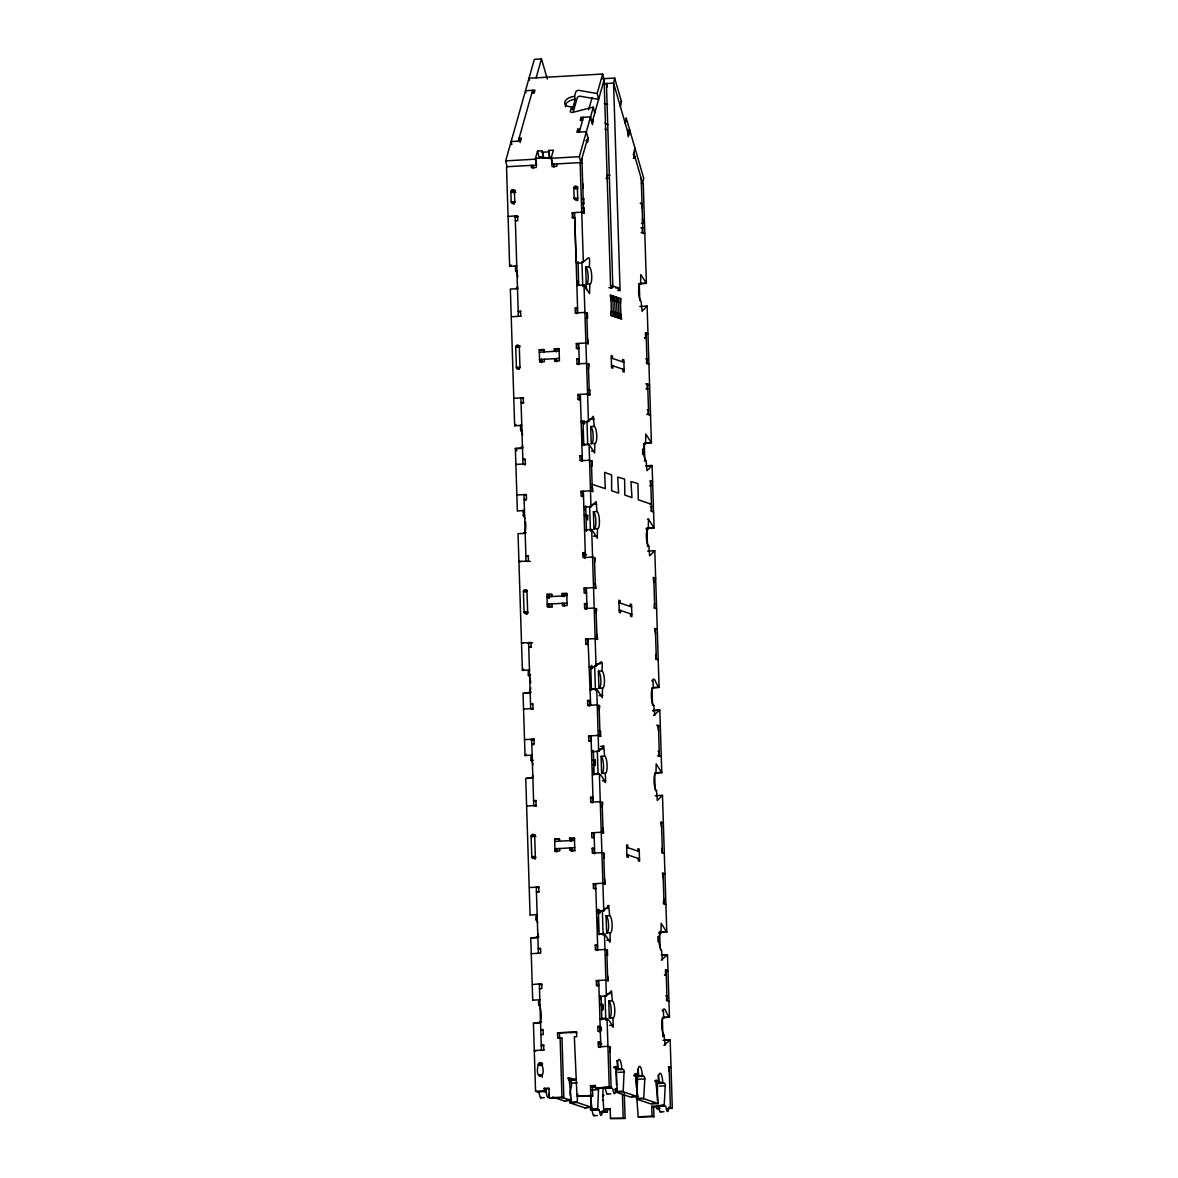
<?xml version="1.0" encoding="UTF-8"?>
<svg xmlns="http://www.w3.org/2000/svg" width="1178" height="1178" viewBox="0 0 1178 1178"><rect width="100%" height="100%" fill="white"/><g stroke="black" fill="none" stroke-linecap="round" stroke-linejoin="round"><path stroke-width="1.5" d="M633.735 1075.558L637.136 1076.736L637.651 1078.4L636.562 1099.103L651.198 1104.022L658.325 1103.624L655.881 1082.184L656.323 1080.388L658.34 1081.021A8.614 2.179 86.7 0 1 660.269 1073.217A8.614 2.179 86.7 0 1 662.758 1082.508L664.76 1083.23L665.275 1084.894L664.186 1105.582L665.717 1106.216L666.174 1107.865A4.918 1.237 86.7 0 0 667.455 1111.531A4.918 1.237 86.7 0 0 668.544 1108.675L669.089 1107.246L672.314 1108.321L670.164 1039.953L663.936 1045.239M577.662 1093.847L577.176 1102.49L591.812 1107.408L590.561 1096.556M598.601 1087.809L597.673 1109.381L599.19 1110L599.867 1113.019A4.918 1.237 86.7 0 0 601.899 1113.696L602.385 1111.075L603.902 1111.487L602.768 1094.966L604.019 1095.393M616.271 1088.325L616.065 1092.197L630.701 1097.13L637.828 1096.718L635.384 1075.278L635.826 1073.497L637.843 1074.13A8.614 2.179 86.7 0 1 639.772 1066.311A8.614 2.179 86.7 0 1 642.26 1075.617L644.263 1076.339L644.837 1078.459L643.689 1098.691L658.325 1103.624M650.271 504.331L651.463 504.272L638.299 499.766L637.946 483.584L630.981 481.537L631.953 497.631L624.811 494.996L624.62 479.093L617.655 477.061L618.627 493.14L611.647 490.799L611.603 475.014L604.623 472.363L605.301 488.649L592.136 484.305M570.24 1099.015L570.049 1102.888L584.686 1107.821L591.812 1107.408M570.432 1095.834C568.503 1091.741 575.085 1081.581 568.606 1079.814A8.614 2.179 86.7 0 0 568.518 1078.253M591.385 1095.378L590.546 1109.794L592.063 1110.412L592.74 1113.416A4.918 1.237 86.7 0 0 594.522 1115.08M616.477 1084.938L616.639 1069.845L622.455 1069.418M621.763 1068.711A8.614 2.179 86.7 0 0 619.275 1059.405A8.614 2.179 86.7 0 0 617.346 1067.224L613.782 1067.43L618.2 1068.917L621.763 1068.711L624.119 1070.213L623.191 1091.785L637.828 1096.718M657.353 1100.532L657.515 1083.554L663.464 1083.215M542.572 1063.366A1.841 1.782 -71.4 0 0 540.187 1065.221L538.287 1064.573L541.865 1064.382C547.24 1079.814 533.928 1080.756 538.287 1064.573A1.841 1.782 -71.4 0 1 540.01 1062.644A1.841 1.782 -71.4 0 1 541.851 1064.382L542.498 1064.588M603.18 1088.487L602.635 1096.821M602.091 78.779L614.651 78.057L613.561 83.093L620.084 290.716L617.64 290.362M620.379 106.624L621.483 101.602L614.651 78.057M625.209 123.292L626.313 118.256A2.459 1.767 12.2 0 0 625.651 118.374M627.594 131.509L628.272 136.766L629.729 130.066L627.948 130.169M629.008 133.423L628.64 135.102L613.561 83.093L604.579 83.609M633.337 158.382L634.515 158.308L633.484 154.716L634.942 148.016L634.574 149.694M634.515 158.308L634.883 156.63L633.69 156.703M633.484 154.716L633.838 153.037L642.643 183.385L643.733 178.364L626.313 118.256M507.114 166.761L505.686 160.885L534.356 59.312L541.482 58.9L547.299 78.985M518.261 141.154L532.618 90.323L533.089 92.282M536.137 77.822L541.482 58.9M516.818 265.919L509.647 266.316L506.511 166.731L536.697 165.082L535.254 159.192L537.551 151.064L542.307 150.799L543.323 158.147L549.655 157.793L548.639 150.431L553.395 150.151L551.098 158.294L552.526 164.169L580.769 162.564L587.822 137.546M543.323 158.147L543.029 153.729M549.655 157.793L548.639 150.431M573.274 111.807L577.22 97.818A2.459 1.399 -13.7 0 1 580.018 96.198L597.953 99.276A2.459 1.414 -13.8 0 0 598.615 99.305L597.187 93.415A2.459 1.414 -13.8 0 1 596.51 93.401L578.575 90.323A2.459 1.399 -13.7 0 0 575.792 91.943L574.54 96.375A8.614 4.918 -13.7 0 0 564.763 102.03A8.614 4.918 -13.7 0 0 571.61 106.727L570.358 111.159A2.459 1.399 -13.7 0 0 572.317 112.514L592.608 107.257A2.459 1.399 -13.7 0 1 593.3 107.154L594.743 113.029M574.54 96.375L575.247 99.32L572.331 109.672L571.61 106.727M580.091 129.124L577.721 129.256L576.881 132.216L586.379 131.671L588.308 139.519L587.469 142.464L586.983 140.506L585.805 140.58M592.828 119.803L592.475 124.721L590.561 116.887L581.063 117.432L580.224 120.377L582.595 120.244M579.252 132.083L583.434 117.285M588.647 109.804L592.078 97.656M589.515 120.583L590.561 116.887M580.769 162.564L579.326 156.689L593.3 107.154M597.187 93.415L602.665 74.023L529.01 78.234L529.496 80.192M592.004 122.762L604.093 79.898L602.665 74.023M511.031 264.976L509.735 266.316M516.038 424.433L514.698 425.773L521.869 425.376M582.565 420.634L581.166 421.974L588.47 421.533L593.329 416.349L594.272 426.348A8.614 2.179 86.7 0 1 596.745 435.654A8.614 2.179 86.7 0 1 594.816 443.473L594.596 453.044L589.059 444.297L581.888 444.68L588.013 444.504M589.059 444.297L590.973 506.746L596.127 501.592L596.951 511.517A8.614 2.179 86.7 0 1 599.425 520.823A8.614 2.179 86.7 0 1 597.496 528.642L597.275 538.213L591.783 529.511L584.744 530.026M652.7 527.891L646.766 528.23L654.084 527.98L652.111 465.516L646.958 470.655L646.133 460.745A8.614 2.179 86.7 0 1 643.659 451.439A8.614 2.179 86.7 0 1 645.603 443.62L645.809 434.049L651.405 442.81L647.105 306.059L642.069 311.286L641.126 301.288A8.614 2.179 86.7 0 1 638.653 291.982A8.614 2.179 86.7 0 1 640.582 284.163L640.803 274.592L646.383 283.353L643.262 183.783L641.377 183.135M523.739 669.06L522.384 670.415L529.644 669.958M526.404 754.244L525.02 755.569L523.047 693.106L530.365 692.87L524.431 693.209M592.932 750.445L591.577 751.785L598.792 751.358L603.696 746.145L604.638 756.143A8.614 2.179 86.7 0 1 607.112 765.45A8.614 2.179 86.7 0 1 605.183 773.269C606.655 796.681 604.343 767.761 593.624 774.579M653.569 715.444L659.798 710.143L661.771 772.606L655.822 772.945M597.938 909.902L596.598 911.242L603.813 910.815L608.717 905.602L609.644 915.6A8.614 2.179 86.7 0 1 612.133 924.907A8.614 2.179 86.7 0 1 610.189 932.726L609.983 942.297L604.476 933.594L606.346 995.999L611.5 990.86L612.324 1000.77A8.614 2.179 86.7 0 1 614.798 1010.076A8.614 2.179 86.7 0 1 612.869 1017.895C614.342 1041.308 612.03 1012.388 601.31 1019.206M661.27 960.07L667.484 954.784L669.457 1017.247L662.331 1017.645M576.292 262.503C585.746 266.905 590.944 246.924 589.265 266.891A8.614 2.179 86.7 0 1 591.739 276.197A8.614 2.179 86.7 0 1 589.795 284.016L589.589 293.587L583.994 284.826L588.47 421.533M524.46 510.545L517.51 510.899M589.029 666.557C598.66 670.871 603.548 651.051 601.958 670.974A8.614 2.179 86.7 0 1 604.447 680.28A8.614 2.179 86.7 0 1 602.503 688.099L602.297 697.67L596.745 688.924L598.66 751.373M532.279 755.157L525.02 755.569M537.33 914.584L530.203 914.982M532.839 1000.196L540.01 999.754M599.396 996.367L606.346 995.999M583.979 507.144L591.15 506.702M651.964 687.849L659.091 687.437L654.791 550.7L649.638 555.839L648.813 545.915A8.614 2.179 86.7 0 1 646.339 536.608A8.614 2.179 86.7 0 1 648.268 528.789L648.489 519.218L654.084 527.98M517.378 510.957L515.36 448.479L522.679 448.244M659.562 932.416L666.777 932.063L662.478 795.327L657.324 800.466L656.499 790.541A8.614 2.179 86.7 0 1 654.026 781.235A8.614 2.179 86.7 0 1 655.969 773.416L656.175 763.859L661.771 772.606M530.071 915.041L525.727 778.29L533.045 778.04L527.096 778.378M549.493 1093.169L548.948 1094.598A4.918 1.237 86.7 0 1 547.858 1097.454A4.918 1.237 86.7 0 1 546.563 1093.802L546.106 1092.139L544.589 1091.52M583.331 262.12L580.15 162.535L582.05 163.168M522.384 670.415L518.04 533.649L525.359 533.413M596.024 666.203L591.695 529.452M603.769 910.83L599.381 774.079L592.431 774.653M531.779 93.268L534.149 93.136L534.989 90.176L525.491 90.721L525.962 92.679M592.122 121.835L593.314 121.761M541.895 152.271L548.226 151.903M543.75 156.674L538.994 156.939L537.551 151.064M505.686 160.885L535.254 159.192M548.374 158.441L579.326 156.689M609.968 175.227L606.803 175.404L607.318 177.201M605.948 178.511L609.468 178.305M514.433 191.528L510.869 191.719L511.812 192.043M511.561 192.426L512.283 192.205M513.387 192.574L515.773 192.441M577.529 188.907L573.819 188.127L577.853 188.082M577.853 199.111L574.142 198.316L577.706 198.125L577.382 187.817A1.841 1.782 -71.4 0 0 575.541 186.08A1.841 1.782 -71.4 0 0 573.819 188.024L574.142 198.316A1.841 1.782 -71.4 0 0 575.968 199.951A1.841 1.782 -71.4 0 0 577.691 198.007M581.961 198.626L583.787 198.758L583.935 203.661L582.757 203.72M582.595 198.832L583.787 198.758M582.123 203.514L583.935 203.661M640.184 203.293L641.995 203.441L640.817 203.499M582.256 208.005L584.082 208.138L584.229 213.041L583.051 213.1M582.889 208.212L584.082 208.138M508.071 216.384L517.569 215.854L517.716 220.742L515.346 220.875M572.213 212.732L574.098 213.365L574.26 218.254L572.361 217.621L572.213 212.732L581.711 212.187L584.229 213.041M514.712 216.752L517.878 216.575M514.757 217.002L517.716 216.84L515.198 215.986L518.349 316.219M572.361 217.621L574.731 217.488L577.735 312.833M641.436 223.481L642.628 223.408L642.481 218.519M640.95 227.752L642.761 227.899L641.583 227.958M641.097 232.64L644.822 233.435L643.394 233.509M515.449 265.58L515.625 271.087L517.407 270.984M586.408 289.788L585.702 267.097L589.265 266.891M517.937 288.109L516.155 288.212A8.614 2.179 86.7 0 0 517.643 286.239M589.795 284.016L586.232 284.222A8.614 2.179 86.7 0 0 588.175 276.403A8.614 2.179 86.7 0 0 585.702 267.097M514.653 425.773L510.354 289.022L517.672 288.787M584.185 284.988L577.058 285.385M640.272 283.53L646.207 283.191M646.383 283.353L639.124 283.662M610.616 285.577L618.744 287.844L618.818 290.289M638.8 284.266L640.582 284.163M608.835 287.638L611.883 287.962L611.809 285.518M610.69 288.021L611.883 287.962M615.77 288.021L618.744 287.844M520.882 311.301L518.187 311.331L520.087 311.964M575.203 308.076L577.102 308.71L577.249 313.598L575.365 312.965L575.203 308.076L577.573 307.929M639.801 306.516L647.105 306.059M521.029 316.19L511.591 316.749M575.365 312.965L584.862 312.42L587.395 313.274L587.542 318.163L586.364 318.237M586.202 313.348L587.395 313.274M585.731 318.016L587.542 318.163M644.41 337.777L646.236 337.924L645.043 337.983M576.322 343.549L578.207 344.182L578.369 349.071L576.469 348.438L576.322 343.549L585.834 343.004L588.352 343.858L587.572 338.749M544.31 359.261L544.383 361.705L539.627 361.97L539.244 349.748L544 349.468L544.074 351.913M554.367 351.324L554.293 348.879L559.049 348.614L559.432 360.851L554.676 361.116L554.602 358.672L556.487 359.305L556.576 361.749L554.676 361.116M544.31 350.205L539.244 349.748M554.293 348.879L559.359 349.336M576.469 348.438L578.854 348.305M539.318 352.193L559.108 351.059M559.344 358.406L539.539 359.526L542.071 360.38M576.808 359.04L578.692 359.673L578.854 364.562L576.955 363.928L576.808 359.04L579.178 358.907M645.691 358.775L646.884 358.716L646.413 363.398L648.931 364.252M517.171 347.481L515.743 347.009L519.307 346.803L519.954 367.183L516.391 367.389L515.743 346.995A1.841 1.782 -71.4 0 1 517.466 345.066A1.841 1.782 -71.4 0 1 519.307 346.803L519.94 347.009M576.955 363.928L586.467 363.384L589 364.238L588.514 368.92M587.807 364.311L589 364.238M645.853 383.851L649.579 384.632L648.15 384.705M587.984 389.785L589.795 389.918L589.957 394.821L588.764 394.88M588.617 389.992L589.795 389.918M646.015 388.74L647.826 388.887L646.648 388.946M523.592 397.737L514.153 398.297M577.927 394.512L579.812 395.145L579.974 400.034L578.074 399.401L577.927 394.512L587.424 393.967L589.957 394.821M523.754 402.626L521.059 402.655L522.958 403.288M578.074 399.401L580.445 399.268M647.296 409.753L648.489 409.679L648.003 414.361L650.536 415.216M646.825 414.42L648.003 414.361M589.294 419.28L594.051 419M582.285 423.255L584.965 423.226M520.455 425.037L520.632 430.544L522.414 430.441M594.816 443.473L591.253 443.664L590.708 426.554L594.272 426.348M522.944 447.566L521.162 447.669A8.614 2.179 86.7 0 0 522.649 445.682M515.463 448.538L521.486 448.303M645.279 442.987L650.035 442.707M644.278 443.222L651.405 442.81M643.821 443.723L645.603 443.62M591.474 451.012L593.859 450.879M590.369 465.825L592.195 465.958L592.033 461.069L589.501 460.215L580.003 460.76L579.856 455.871L582.226 455.739M515.861 464.426L525.359 463.882L525.211 458.993L522.841 459.125L524.725 459.759M590.855 461.143L592.033 461.069M644.351 460.848L646.133 460.745M646.177 465.855L652.111 465.516M646 465.899L651.935 465.56M649.682 485.778L650.874 485.719L650.094 480.609L652.627 481.463M516.818 494.996L526.33 494.465L526.478 499.354L524.107 499.487L525.992 500.12M583.493 496.1L581.122 496.232L580.96 491.344L590.472 490.799L592.99 491.653L592.21 486.543M591.974 504.449L596.716 504.184M650.344 506.584L651.522 506.511L651.051 511.193L653.584 512.047M523.135 510.221L523.312 515.714L524.49 515.655M597.496 528.642L593.933 528.848L593.388 511.723L596.951 511.517M584.376 515.242L587.542 515.066L587.704 519.954M584.686 515.979L587.851 515.787M647.414 519.292L648.592 519.218M526.227 532.706L523.842 532.839A8.614 2.179 86.7 0 0 525.506 521.692M645.897 528.922L648.268 528.789M593.565 536.211L596.539 536.049M647.62 545.988L648.813 545.915M528.569 555.928L525.874 555.957L527.773 556.59M594.596 562.583L595.081 557.901L592.549 557.047L583.051 557.592L582.889 552.703L585.275 552.57M582.933 554.794L586.615 554.617M647.664 551.098L654.791 550.7M530.306 561.346L518.909 561.258L520.794 561.891M523.43 591.636L526.993 591.43L527.641 611.809A1.841 1.782 -71.4 0 1 525.903 613.753A1.841 1.782 -71.4 0 1 524.063 612.015L523.43 591.636A1.841 1.782 -71.4 0 1 525.152 589.692A1.841 1.782 -71.4 0 1 526.993 591.43M586.541 592.932L584.155 593.064L584.008 588.175L593.521 587.631L596.039 588.485L595.258 583.375M552.379 607.068L547.314 606.611L546.931 594.375L551.687 594.095L551.76 596.554M561.98 593.521L563.879 594.154L563.953 596.598L562.053 595.965L561.98 593.521L566.736 593.241L567.119 605.477L562.362 605.742L562.289 603.298L564.174 603.931L564.262 606.375M546.931 594.375L551.996 594.831M563.879 594.154L567.045 593.977M566.795 595.685L547.004 596.819L549.522 597.673M567.03 603.033L547.225 604.167L549.758 605.006M584.494 603.666L586.394 604.299L586.541 609.203L584.641 608.555L584.494 603.666L586.865 603.534M547.314 606.611L552.07 606.331L551.996 603.887M527.641 611.809L524.077 612.015L525.962 612.648A1.841 1.782 -71.4 0 0 527.14 614.298M584.641 608.555L594.154 608.025L596.686 608.864L596.201 613.547M524.814 612.972L528.377 612.766M532.544 642.79L521.471 642.79L522.988 643.306M585.613 639.139L587.498 639.772L587.66 644.66L585.76 644.027L585.613 639.139L595.111 638.594L597.644 639.448L596.863 634.338M528.112 643.159L531.278 642.982M527.567 643.453L531.131 643.247L528.598 642.393L530.674 708.641L533.207 709.495M528.745 647.282L531.44 647.252M585.76 644.027L588.131 643.895M596.083 663.95L600.544 663.7M528.2 671.504L528.318 675.171L530.689 675.038M602.503 688.099L598.939 688.305L598.395 671.18L601.958 670.974M651.861 680.972C655.071 675.568 654.835 682.99 659.091 687.437M531.234 692.163L528.848 692.296A8.614 2.179 86.7 0 0 530.733 687.702M596.701 688.909L589.751 689.483M590.944 689.41L596.878 689.071M652.965 687.613L658.9 687.275M652.097 688.32L653.289 688.246L653.054 680.913M599.16 695.638L602.724 695.432M587.542 700.498L589.427 701.131L589.589 706.034L587.689 705.386L587.542 700.498L589.913 700.365M523.547 709.053L533.045 708.508L532.898 703.619L530.527 703.752L532.412 704.385M587.689 705.386L597.202 704.856L599.72 705.696L599.249 710.378M652.641 705.445L653.819 705.372L654.762 715.37M652.671 710.555L659.798 710.143M652.494 710.599L658.443 710.26M656.588 725.309L660.313 726.09M598.718 731.244L600.53 731.391L600.692 736.279L599.499 736.353M599.337 731.45L600.53 731.391M524.505 739.637L534.017 739.092M588.647 735.97L590.546 736.603L590.693 741.492L588.809 740.859L588.647 735.97L598.159 735.425L600.692 736.279M531.16 739.99L534.326 739.813M531.204 740.24L534.164 740.078L531.646 739.224L533.722 805.472L536.255 806.326M588.809 740.859L591.179 740.726M600.736 746.322L603.696 746.145M599.661 749.075L603.224 748.869M658.031 751.211L659.224 751.137L658.738 755.82L661.27 756.674M530.88 756.674L530.998 760.355L533.369 760.208M605.183 773.269L601.619 773.475L601.074 756.35L604.638 756.143M657.545 755.893L658.738 755.82M593.005 764.728L595.391 764.581L595.229 759.692M532.721 777.406L531.528 777.48A8.614 2.179 86.7 0 0 533.016 775.492M655.645 772.783L661.58 772.444M654.777 773.49L655.969 773.416M602.444 780.778L605.404 780.616M655.307 790.615L656.499 790.541M536.255 800.554L533.56 800.584L535.46 801.217M590.576 797.329L592.475 797.962L592.622 802.866L590.738 802.218L590.576 797.329L592.961 797.197M655.174 795.768L662.478 795.327M536.402 805.443L526.964 806.017M590.738 802.218L600.25 801.688L602.768 802.527L602.297 807.21M594.227 837.558L591.842 837.691L591.695 832.802L601.207 832.257L603.725 833.111L602.945 828.001M556.796 848.381L556.899 851.871L555 851.238L554.617 839.001L559.373 838.736L559.447 841.18M569.666 838.147L571.566 838.78L571.639 841.225L569.74 840.591L569.666 838.147L574.422 837.867L574.805 850.104L570.049 850.369L569.975 847.924L571.875 848.572L571.948 851.017L575.114 850.825M559.683 839.458L554.617 839.001M571.566 838.78L574.731 838.603M554.691 841.445L574.481 840.326M574.717 847.659L554.912 848.793L557.444 849.632M603.887 858.173L604.373 853.49L601.84 852.651L592.343 853.181L592.181 848.293L594.551 848.16M555 851.238L559.756 850.958L559.683 848.513M535.386 835.055A1.841 1.782 -71.4 0 0 533.016 836.895L531.116 836.262L534.679 836.056L535.327 856.45L531.764 856.642L531.116 836.262A1.841 1.782 -71.4 0 1 532.839 834.318A1.841 1.782 -71.4 0 1 534.679 836.056L535.946 836.483M532.5 857.599L536.064 857.393M538.979 886.99L529.526 887.549M595.832 888.521L593.447 888.654L593.3 883.765L602.812 883.22M539.126 891.879L536.432 891.908L537.86 892.394M607.524 905.676L608.717 905.602M604.667 908.532L608.231 908.326M535.887 916.131L536.005 919.812L537.197 919.738M610.189 932.726L606.626 932.932L606.081 915.807L609.644 915.6M538.92 936.79L536.55 936.922A8.614 2.179 86.7 0 0 538.258 933.742M532.706 1000.21L530.748 937.747L538.051 937.497L532.117 937.835M604.432 933.565L597.437 934.11M598.63 934.036L604.564 933.698M660.652 932.24L666.777 932.063M658.605 933.02L660.976 932.873L661.182 923.302L666.645 931.96M606.861 940.265L610.425 940.059M606.375 955.284L607.568 955.225L607.406 950.322L604.888 949.483L595.376 950.013L595.229 945.124L597.599 944.992M531.234 953.679L540.746 953.135L540.584 948.246L538.213 948.378L540.098 949.012M606.228 950.396L607.406 950.322M660.328 950.072L661.506 949.998L662.448 959.996M605.742 955.078L607.568 955.225M661.55 955.122L667.484 954.784M661.373 955.152L666.13 954.887M664.436 974.824L666.247 974.972L665.069 975.045M596.333 980.597L598.233 981.23L598.38 986.133L596.495 985.485L596.333 980.597L605.845 980.052L608.378 980.906L607.583 975.796M540.673 984.779L541.851 984.705L539.333 983.851L541.409 1050.113M539.48 988.74L541.851 988.607L541.703 983.718L532.839 984.469M596.495 985.485L598.866 985.353M607.347 993.702L610.911 993.51M665.717 995.837L666.91 995.763L666.424 1000.446L668.957 1001.3M538.567 1001.315L538.685 1004.981L539.863 1004.908M612.869 1017.895L609.306 1018.101L608.761 1000.976L612.324 1000.77M599.749 1004.51L602.915 1004.319L603.077 1009.222M601.016 1005.173L602.429 1005.099L602.606 1010.415M662.227 1010.783C665.437 1005.379 665.202 1012.785 669.457 1017.247M541.6 1021.974L539.215 1022.106A8.614 2.179 86.7 0 0 541.1 1017.512A8.614 2.179 86.7 0 0 540.319 1008.015M541.424 1097.219A4.918 1.237 86.7 0 1 539.436 1094.2L538.788 1092.374L535.563 1091.284L533.413 1022.916L540.731 1022.666L534.783 1023.005M607.156 1018.764L600.117 1019.279M663.332 1017.424L669.266 1017.085M662.463 1018.116L663.656 1018.057L663.42 1010.709M609.527 1025.449L613.09 1025.243M600.309 1031.221L597.938 1031.354L597.776 1026.465L600.162 1026.332M544.192 1088.339L546.091 1088.973L546.165 1091.432L544.265 1090.784L544.192 1088.339L548.948 1088.074L549.257 1097.852L563.85 1097.763L561.98 1038.245L557.709 1037.744L557.562 1032.841L576.557 1031.766L576.719 1036.655L574.349 1036.787L576.97 1096.276L592.725 1096.114L592.416 1086.337L590.517 1085.704L590.826 1095.481L592.725 1096.114M557.562 1032.841L576.734 1032.502M540.923 1034.608L543.294 1034.475L543.146 1029.587L540.761 1029.719L542.66 1030.352M557.709 1037.744L561.98 1038.245M663.008 1035.241L664.186 1035.182L665.128 1045.18M543.941 1045.18L541.247 1045.21L543.146 1045.858M598.262 1041.956L600.162 1042.604L600.309 1047.492L598.424 1046.859L598.262 1041.956L600.647 1041.823M598.306 1044.047L601.87 1043.855M663.037 1040.365L670.164 1039.953M598.718 1044.061L601.089 1043.929M664.053 1040.336L668.795 1040.056M544.103 1050.084L534.282 1050.511L535.799 1051.026M598.424 1046.859L607.936 1046.314L610.454 1047.168L609.983 1051.836M539.627 1065.501L542.013 1065.368M614.253 1066.664L617.346 1067.224M542.174 1074.572L538.611 1074.778L540.511 1075.411M539.951 1075.691L542.336 1075.558M618.421 1072.348L624.355 1072.009M637.843 1074.13L634.279 1074.336L638.697 1075.823L642.26 1075.617M568.606 1079.814L572.169 1079.622L567.752 1078.135M571.683 1080.388L576.44 1080.123M637.018 1076.663L642.952 1076.324M571.212 1083.112L577.146 1082.773M638.918 1079.254L644.852 1078.915M655.248 1080.462L656.44 1080.388M654.777 1081.227L658.34 1081.021M590.517 1085.704L595.273 1085.424L595.346 1087.868L597.246 1088.516L611.102 1087.721L609.821 1046.947M546.091 1088.973L549.257 1088.796M592.416 1086.337L595.582 1086.16M591.489 1086.587L592.667 1086.514M656.249 1081.728L662.758 1082.508M592.195 1087.294L595.759 1087.088M535.563 1091.284L544.265 1090.784M595.346 1087.868C599.852 1089.311 613.193 1082.847 613.296 1091.358A4.918 1.237 86.7 0 0 615.328 1092.035L615.829 1089.414L617.331 1089.812L615.446 1066.591M537.448 1091.918L546.165 1091.432M603.975 1088.133L611.249 1088.236M591.709 1090.018L597.644 1089.679M659.415 1086.145L665.349 1085.807M614.916 1089.252L617.287 1089.105M614.96 1089.959L617.331 1089.812M616.065 1091.505L622.013 1091.167M616.065 1092.197L623.191 1091.785M540.731 1097.867L544.295 1097.66M607.244 1094.067L610.808 1093.861M549.257 1097.852L561.965 1097.13L560.095 1037.597M576.97 1096.276L590.826 1095.481M570.078 1099.869L564.188 1100.915L571.315 1100.517L569.003 1077.855L575.983 1079.49M631.85 1096.35L637.784 1096.011M571.242 1102.137L577.176 1101.798M602.356 1100.134L603.548 1100.061M636.576 1098.411L642.511 1098.073M570.049 1102.888L577.176 1102.49M636.562 1099.103L643.689 1098.691M590.576 1106.775L584.686 1107.821M652.347 1103.241L653.54 1103.182M591.739 1109.028L597.673 1108.689M663.008 1104.964L657.059 1105.995L664.333 1106.113M590.546 1109.794L597.673 1109.381M605.418 1108.954L607.303 1109.588L607.392 1112.032L605.492 1111.399L605.418 1108.954L610.175 1108.675L610.469 1118.467L625.076 1118.378L624.281 1093.125M651.743 1106.304L653.628 1106.937L653.937 1116.729L652.052 1116.096L651.743 1106.304L656.499 1106.039L656.573 1108.483L658.458 1109.116M657.059 1105.995L664.186 1105.582M593.064 1110.177L598.998 1109.838M607.303 1109.588L610.484 1109.411M653.628 1106.937L656.809 1106.76M601.148 1111.649L605.492 1111.399M656.573 1108.483L660.122 1108.277M600.913 1112.4L607.392 1112.032M667.131 1108.616L672.314 1108.321M593.815 1115.728L597.379 1115.537M660.328 1111.944L663.891 1111.737M610.469 1118.467L625.076 1118.378M636.871 1098.794L638.196 1116.877L652.052 1116.096M653.937 1116.729L638.196 1116.877M542.351 1077.148L540.511 1075.705M604.24 103.62L607.671 104.282M582.683 183.473L582.83 188.362M642.157 208.329L641.362 203.22M573.819 188.024L575.232 188.495M574.128 198.213L576.027 198.846A1.841 1.782 -71.4 0 0 577.868 200.584M514.418 191.41L514.757 201.718L511.193 201.924L510.854 191.616A1.841 1.782 -71.4 0 1 512.577 189.673A1.841 1.782 -71.4 0 1 514.418 191.41L515.36 191.734M510.854 191.616L512.754 192.25A1.841 1.782 -71.4 0 1 515.463 190.556M515.375 201.924L514.742 201.6A1.841 1.782 -71.4 0 1 513.019 203.544A1.841 1.782 -71.4 0 1 511.178 201.806L513.078 202.557M611.014 300.169L610.233 295.074L613.385 296.134L612.913 300.802M614.798 301.45L614.018 296.341L617.169 297.401L616.698 302.083M618.583 302.717L617.802 297.622L620.953 298.682L620.482 303.364M611.353 310.771L610.867 315.454L614.032 316.514L613.237 311.404M615.137 312.052L614.666 316.735L617.817 317.795L617.036 312.685M618.921 313.319L618.45 318.001L621.601 319.061L620.821 313.952M647.974 333.668L645.441 332.814L645.603 337.703M611.279 358.024L623.898 362.264M611.5 365.357L624.119 369.612M523.43 398.606L520.912 397.766L522.988 464.014L525.521 464.868M579.856 455.871L581.741 456.504L581.903 461.393M580.96 491.344L582.86 491.977L583.007 496.866M526.478 495.452L523.96 494.598L526.036 560.846M584.538 514.992L587.056 515.831L587.174 519.38M582.889 552.703L584.789 553.336L584.936 558.225M655.66 578.295L653.127 577.441L653.923 582.55M654.57 603.342L654.099 608.025L656.632 608.879M584.008 588.175L585.908 588.809L586.055 593.697M618.965 602.65L631.585 606.906M619.186 609.998L631.82 614.239M657.265 629.258L654.732 628.404L655.528 633.514M656.175 654.305L655.69 658.988L658.222 659.842M592.667 667.867L589.972 667.897L591.857 668.53M590.708 705.475L587.984 639.006M658.561 730.345L657.78 725.236M592.858 759.825L594.743 760.473L594.919 765.774M533.678 744.746L531.793 744.113L534.164 743.981L534.135 738.856M663.347 822.921L660.829 822.067L661.609 827.177M662.257 847.969L661.786 852.651L664.318 853.505M591.695 832.802L593.594 833.435L593.741 838.338M626.652 847.276L639.271 851.532M626.887 854.624L639.507 858.865M592.181 848.293L594.08 848.926L594.227 853.829M664.952 873.885L662.419 873.045L663.214 878.14M570.049 850.369L571.948 851.017M604.55 878.965L605.33 884.074L602.797 883.22M663.862 898.932L663.391 903.614L665.909 904.468M593.3 883.765L595.184 884.398L595.346 889.302M538.817 887.873L536.284 887.019L538.375 953.282M600.353 912.494L597.658 912.523L599.543 913.156M595.229 945.124L597.113 945.757L597.275 950.661M668 970.716L665.467 969.877L665.614 974.766M600.235 999.518L600.279 996.102M599.911 1004.245L602.429 1005.099M597.776 1026.465L599.676 1027.098L599.823 1032.002M671.033 1067.548L668.515 1066.708L669.295 1071.803M538.626 1075.072L540.039 1075.558M561.376 1097.174L571.315 1100.517M552.688 1097.042L564.188 1100.915M658.399 1106.451L659.047 1108.277A4.918 1.237 86.7 0 0 661.035 1111.281M605.315 1088.575L606.169 1091.756A4.918 1.237 86.7 0 0 607.612 1093.979M515.508 448.582L516.877 450.791M607.436 86.951L606.434 83.505L612.84 287.447M581.063 117.432L581.77 120.362M577.721 129.256L578.442 132.201M520.175 142.612L519.1 138.194L521.471 138.062L520.632 141.021L511.134 141.566L511.856 144.496M641.215 178.482L642.938 232.788M646.089 333.035L647.046 363.604M647.679 383.999L648.651 414.568M650.727 480.83L651.684 511.399M653.775 577.662L654.732 608.231M655.366 628.625L656.337 659.209M658.414 725.457L659.371 756.04M661.462 822.288L662.419 852.872M663.067 873.251L664.024 903.835M666.1 970.083L667.057 1000.667M669.148 1066.915L670.429 1107.688M642.143 227.678L642.29 232.581M647.046 383.778L647.208 388.666M639.271 283.957L639.787 300.243M644.307 444.194L644.822 460.583M646.958 528.274L647.532 546.489M651.994 688.821L652.509 705.21M654.644 772.901L655.159 789.289M659.621 931.621L660.136 948.025M662.375 1019.073L662.934 1036.89M642.584 449.024L642.761 454.487M657.913 936.451L658.075 941.914M622.632 361.852L622.558 359.393L623.825 359.82L624.207 372.057L622.941 371.63L622.867 369.185M630.318 606.479L630.245 604.034L631.511 604.447L631.894 616.683L630.628 616.256L630.554 613.812M638.005 851.105L637.931 848.661L639.198 849.088L639.58 861.309L638.314 860.882L638.24 858.438M620.335 298.461L620.968 318.855M618.435 297.828L619.083 318.207M616.536 297.195L617.184 317.574M614.651 296.547L615.284 316.941M612.751 295.914L613.399 316.308M636.135 1075.396L636.532 1087.986M604.093 79.898L610.616 287.535M610.867 295.28L611.5 315.66M612.531 358.451L612.457 356.006L611.191 355.579L611.588 367.801L612.84 368.228L612.766 365.784M620.217 603.077L620.143 600.633L618.892 600.206L619.275 612.442L620.526 612.854L620.453 610.41M627.918 847.704L627.83 845.259L626.578 844.832L626.961 857.069L628.213 857.496L628.139 855.051M622.44 1094.288L623.177 1117.731M581.903 158.515L583.611 212.82M586.747 313.053L587.719 343.637M588.352 364.017L589.324 394.601M591.4 460.863L592.357 491.432M594.448 557.695L595.405 588.264M596.039 608.658L597.01 639.227M599.087 705.489L600.044 736.059M602.135 802.321L603.092 832.89M603.725 853.284L604.697 883.868M606.773 950.116L607.73 980.7M607.068 1018.705L609.203 1087.088M581.961 261.722L582.742 286.46M586.968 421.179L587.689 444.15M589.648 506.349L590.428 531.087M594.654 665.629L595.435 690.544M597.334 750.798L598.056 773.946M602.341 910.255L603.121 935.17M605.021 995.439L605.801 1020.339M584.067 420.723L584.185 424.183M591.754 665.364L591.871 668.809M599.44 909.99L599.558 913.436M578 261.545L578.737 285.061M583.036 421.753L583.773 445.446M585.672 505.848L586.467 531.337M590.723 666.395L591.459 690.072M593.359 750.474L594.11 774.152M598.35 909.195L599.146 934.699M601.104 996.676L601.825 1019.839M577.824 281.277L577.927 284.899M582.506 430.544L582.904 443.296M584.936 508.071L585.01 510.31M593.123 768.365L593.3 773.828M597.835 917.986L598.233 930.738M601.266 1027.172L601.369 1030.735M574.584 212.6L576.16 262.517M578.707 343.416L579.34 363.796M580.298 394.38L582.388 460.627M583.346 491.211L585.422 557.459M586.394 588.043L587.027 608.422M591.032 735.838L593.108 802.085M594.08 832.669L594.713 853.049M595.685 883.633L597.761 949.88M598.718 980.464L600.809 1046.712M556.723 163.875L556.796 166.319L552.04 166.584L551.76 157.499L535.916 158.397L536.211 167.497L531.455 167.762L531.381 165.318L533.266 165.951L533.354 168.395M553.822 163.595L553.94 167.232M556.193 349.527L556.266 351.972M541.409 359.113L541.527 362.618M548.83 595.008L548.933 598.498M549.095 603.74L549.213 607.244M559.447 1033.489L559.609 1038.378M520.558 311.183L520.72 316.087M523.282 397.619L523.43 402.523M528.259 555.825L528.407 560.713M530.969 642.26L531.116 647.149M535.946 800.451L536.093 805.34M538.655 886.887L538.817 891.775M543.632 1045.077L543.78 1049.966M515.625 271.087A8.614 2.179 86.7 0 1 517.819 277.066M520.632 430.544A8.614 2.179 86.7 0 1 522.59 434.976M523.312 515.714A8.614 2.179 86.7 0 1 524.946 518.747M538.685 1004.981A8.614 2.179 86.7 0 1 539.951 1006.837M536.005 919.812A8.614 2.179 86.7 0 1 537.639 922.845M530.998 760.355A8.614 2.179 86.7 0 1 532.957 764.772M528.318 675.171A8.614 2.179 86.7 0 1 530.704 682.798M565.528 106.83A8.614 4.918 -13.7 0 1 575.247 99.32M621.483 101.602A2.459 1.767 12.3 0 1 620.777 101.573M607.995 124.515A2.459 1.767 12.3 0 1 605.109 122.865M606.906 129.551A2.459 1.767 12.3 0 1 605.08 129.124M519.94 367.183A1.841 1.782 -71.4 0 1 518.217 369.126A1.841 1.782 -71.4 0 1 516.376 367.389L518.276 368.022A1.841 1.782 -71.4 0 0 518.835 369.288M517.731 346.95A1.841 1.782 -71.4 0 1 520.013 345.787M514.256 204.088A1.841 1.782 -71.4 0 1 513.078 202.439M575.703 188.657A1.841 1.782 -71.4 0 1 577.75 186.728M535.327 856.435A1.841 1.782 -71.4 0 1 533.59 858.379A1.841 1.782 -71.4 0 1 531.764 856.642L533.649 857.289A1.841 1.782 -71.4 0 0 535.489 859.012M525.344 591.93A1.841 1.782 -71.4 0 1 527.052 590.325M616.624 1060.627A8.614 2.179 86.7 0 1 618.2 1068.917M637.784 1069.285A8.614 2.179 86.7 0 1 638.697 1075.823M657.957 1075.219A8.614 2.179 86.7 0 1 659.194 1082.715M593.388 511.723A8.614 2.179 86.7 0 1 595.862 521.029A8.614 2.179 86.7 0 1 593.933 528.848M598.395 671.18A8.614 2.179 86.7 0 1 600.883 680.486A8.614 2.179 86.7 0 1 598.939 688.305M601.074 756.35A8.614 2.179 86.7 0 1 603.548 765.656A8.614 2.179 86.7 0 1 601.619 773.475M653.819 705.372A8.614 2.179 86.7 0 1 651.346 696.065A8.614 2.179 86.7 0 1 653.289 688.246M606.081 915.807A8.614 2.179 86.7 0 1 608.57 925.113A8.614 2.179 86.7 0 1 606.626 932.932M608.761 1000.976A8.614 2.179 86.7 0 1 611.235 1010.282A8.614 2.179 86.7 0 1 609.306 1018.101M664.186 1035.182A8.614 2.179 86.7 0 1 661.712 1025.876A8.614 2.179 86.7 0 1 663.656 1018.057M661.506 949.998A8.614 2.179 86.7 0 1 659.032 940.692A8.614 2.179 86.7 0 1 660.976 932.873M590.708 426.554A8.614 2.179 86.7 0 1 593.182 435.845A8.614 2.179 86.7 0 1 591.253 443.664"/></g></svg>
